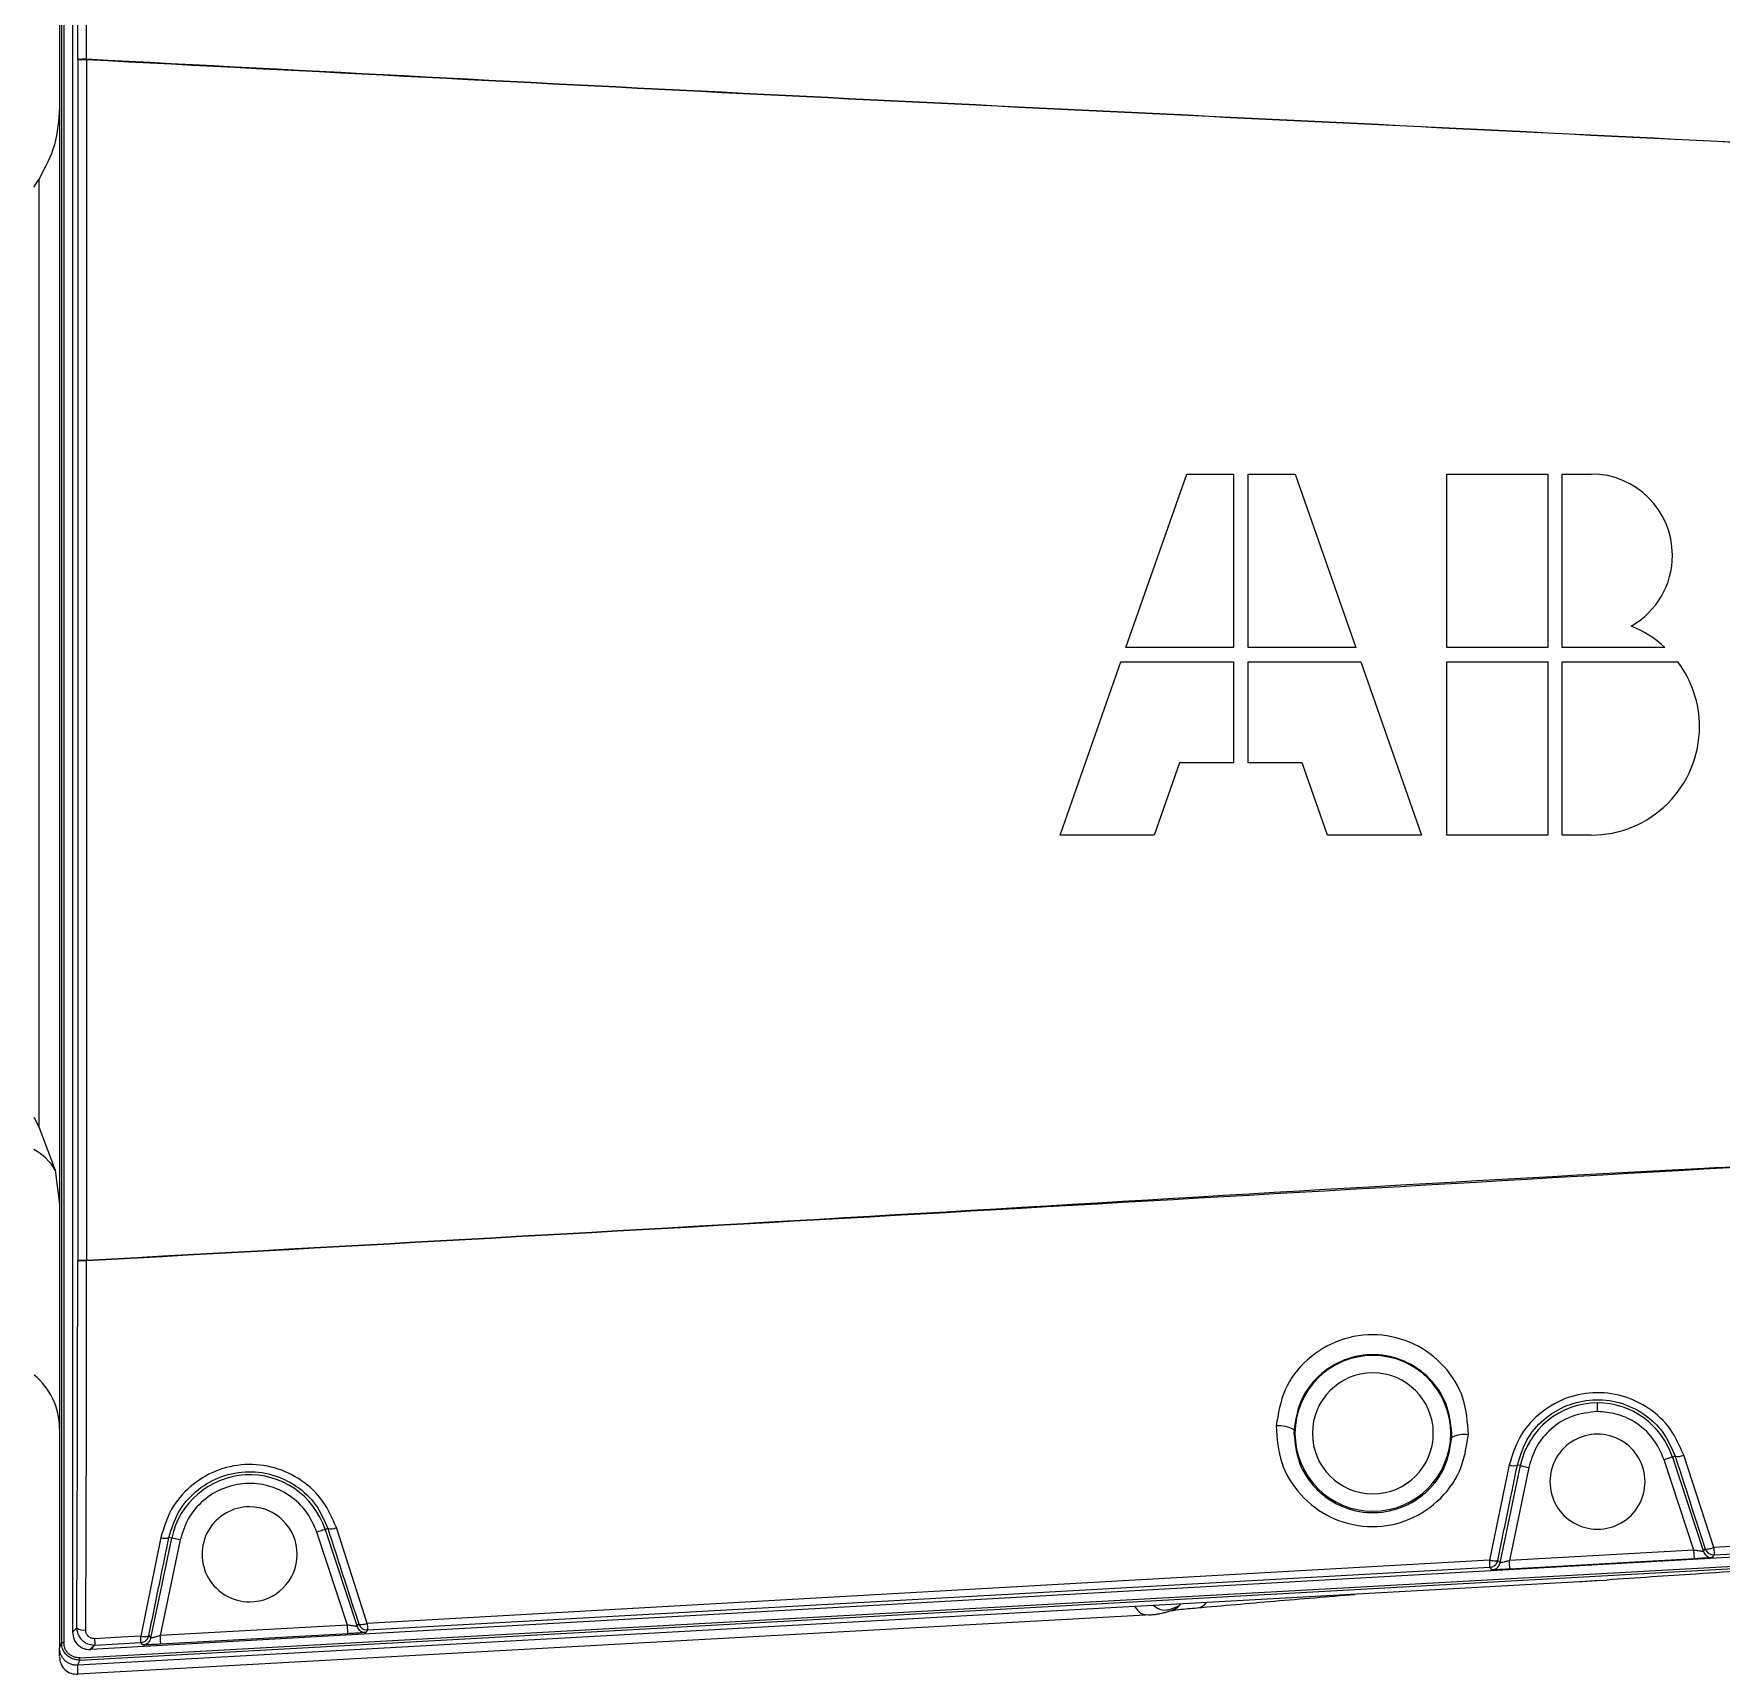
# Model space of a CAD drawing. Header units: millimetres. Extents: x -356 to 237, y 0 to 365.
# Drawn here: x 116.942 to 120.786, y 70.87 to 74.608 of the extents above; entities that cross this region are included whole.
import ezdxf

# ---------------------------------------------------------------- set-up
doc = ezdxf.new("R2010")
doc.units = ezdxf.units.MM

msp = doc.modelspace()

# ---------------------------------------------------------------- linework, layer by layer
at = {"color": 7, "linetype": 'Continuous', "lineweight": 25}
for p, q in [((117.0005, 75.4123), (117.0005, 70.9304)), ((117.0053, 75.4009), (117.0053, 70.9419)), ((117.0106, 75.4009), (117.0106, 70.9419)), ((117.03, 75.3769), (117.03, 70.966)), ((117.042, 74.5495), (117.042, 74.5488)), ((117.042, 74.5488), (117.042, 71.814)), ((117.0622, 74.5488), (117.0622, 71.814)), ((116.9418, 74.2583), (116.9532, 74.2764)), ((116.9532, 74.2764), (116.9532, 72.1176)), ((119.4302, 73.2101), (119.5685, 73.6051)), ((119.5685, 73.6051), (119.6754, 73.6051)), ((119.6754, 73.6051), (119.6754, 73.2101)), ((119.7084, 73.2101), (119.7084, 73.6051)), ((119.7084, 73.6051), (119.8153, 73.6051)), ((119.8153, 73.6051), (119.9536, 73.2101)), ((120.1609, 73.2101), (120.1609, 73.6051)), ((120.1609, 73.6051), (120.3913, 73.6051)), ((120.3913, 73.6051), (120.3913, 73.2101)), ((120.4242, 73.2101), (120.4242, 73.6051)), ((120.4242, 73.6051), (120.49, 73.6051)), ((119.6754, 73.2101), (119.4302, 73.2101)), ((119.9536, 73.2101), (119.7084, 73.2101)), ((120.3913, 73.2101), (120.1609, 73.2101)), ((120.6579, 73.2101), (120.4242, 73.2101)), ((119.2805, 72.7823), (119.4187, 73.1772)), ((119.4187, 73.1772), (119.6754, 73.1772)), ((119.6754, 73.1772), (119.6754, 72.9468)), ((119.7084, 73.1772), (119.9651, 73.1772)), ((119.7084, 72.9468), (119.7084, 73.1772)), ((119.9651, 73.1772), (120.1033, 72.7823)), ((120.1609, 72.7823), (120.1609, 73.1772)), ((120.1609, 73.1772), (120.3913, 73.1772)), ((120.3913, 73.1772), (120.3913, 72.7823)), ((120.4242, 72.7823), (120.4242, 73.1772)), ((120.4242, 73.1772), (120.6875, 73.1772)), ((119.552, 72.9468), (119.4944, 72.7823)), ((119.6754, 72.9468), (119.552, 72.9468)), ((119.8318, 72.9468), (119.7084, 72.9468)), ((119.8894, 72.7823), (119.8318, 72.9468)), ((119.4944, 72.7823), (119.2805, 72.7823)), ((120.1033, 72.7823), (119.8894, 72.7823)), ((120.3913, 72.7823), (120.1609, 72.7823)), ((120.49, 72.7823), (120.4242, 72.7823)), ((116.9418, 72.1399), (116.9532, 72.1176)), ((116.9532, 72.1176), (116.9909, 72.0189)), ((116.9909, 72.0189), (117.0005, 71.9413)), ((117.042, 71.814), (117.0622, 71.814)), ((117.042, 71.814), (117.042, 71.8134)), ((120.5044, 71.4689), (120.5044, 71.4886)), ((119.8131, 71.4269), (119.8129, 71.4193)), ((119.8151, 71.4193), (119.8129, 71.4193)), ((120.1701, 71.4193), (120.1726, 71.4193)), ((120.1724, 71.41), (120.1726, 71.4193)), ((120.724, 71.1531), (120.6563, 71.359)), ((120.6813, 71.3673), (120.675, 71.3652)), ((120.675, 71.3652), (120.7458, 71.1499)), ((120.7694, 71.159), (120.7008, 71.3695)), ((120.3034, 71.3473), (120.2587, 71.1305)), ((120.2824, 71.1239), (120.3287, 71.3457)), ((120.3479, 71.3417), (120.3036, 71.1295)), ((120.3287, 71.3457), (120.3219, 71.3471)), ((123.4461, 71.2845), (117.0716, 70.9267)), ((117.0466, 70.9079), (123.4444, 71.2625)), ((117.0469, 70.9027), (123.4447, 71.2573)), ((117.6117, 71.2023), (117.6056, 71.2003)), ((117.7016, 70.9864), (117.6312, 71.2044)), ((117.2313, 71.182), (117.1855, 70.9573)), ((117.2088, 70.9529), (117.2563, 71.1807)), ((117.2756, 71.1767), (117.23, 70.9585)), ((117.2563, 71.1807), (117.2498, 71.1821)), ((117.2756, 71.1767), (117.2563, 71.1807)), ((117.6565, 70.9825), (117.5869, 71.1941)), ((117.6056, 71.2003), (117.6783, 70.9793)), ((120.2587, 71.1305), (117.7016, 70.9864)), ((120.2773, 71.1298), (120.2824, 71.1239)), ((120.724, 71.1531), (120.3036, 71.1295)), ((120.7251, 71.1335), (120.3047, 71.1099)), ((120.7251, 71.1335), (120.724, 71.1531)), ((120.7458, 71.1499), (120.75, 71.1561)), ((120.7656, 71.1364), (120.7655, 71.1364)), ((120.7698, 71.1426), (120.7656, 71.1364)), ((120.768, 71.1426), (120.7698, 71.1426)), ((120.2642, 71.1083), (120.2591, 71.1142)), ((120.2718, 71.1198), (120.2722, 71.1202)), ((120.4637, 71.0808), (117.042, 70.8911)), ((120.5081, 71.0837), (120.526, 71.0851)), ((119.5511, 71.0265), (119.5547, 71.0304)), ((117.03, 70.966), (117.0399, 70.9764)), ((119.4876, 71.006), (117.042, 70.8704)), ((117.6565, 70.9825), (117.23, 70.9585)), ((117.6783, 70.9793), (117.6822, 70.985)), ((117.702, 70.9715), (117.6981, 70.9658)), ((117.7001, 70.9715), (117.702, 70.9715)), ((117.0106, 70.9419), (117.0053, 70.9419)), ((117.0694, 70.9266), (117.0791, 70.9369)), ((117.0813, 70.937), (117.0716, 70.9267)), ((117.0813, 70.937), (117.0791, 70.9369)), ((117.0813, 70.937), (117.1859, 70.9428)), ((117.1906, 70.9373), (117.1859, 70.9428)), ((117.1981, 70.948), (117.199, 70.9489)), ((117.204, 70.9584), (117.2088, 70.9529)), ((117.6576, 70.9628), (117.2312, 70.9389)), ((117.6981, 70.9658), (117.698, 70.9657)), ((117.0005, 70.9113), (117.0005, 70.9305)), ((117.042, 70.8704), (117.042, 70.8911))]:
    msp.add_line(p, q, dxfattribs=at)
at = {"color": 7, "linetype": 'Continuous', "lineweight": 25, "flags": 128}
for points in [[(117.0622, 74.5488), (117.0546, 74.5488), (117.0481, 74.5488), (117.0437, 74.5488), (117.042, 74.5488)], [(120.675, 71.3652), (120.6746, 71.365), (120.6735, 71.3647), (120.6717, 71.3641), (120.6694, 71.3633), (120.6666, 71.3624), (120.6634, 71.3614), (120.6599, 71.3602), (120.6563, 71.359)], [(120.3287, 71.3457), (120.3291, 71.3456), (120.3302, 71.3454), (120.332, 71.345), (120.3344, 71.3445), (120.3373, 71.3439), (120.3406, 71.3432), (120.3442, 71.3425), (120.3479, 71.3417)], [(117.6056, 71.2003), (117.6052, 71.2002), (117.6041, 71.1998), (117.6023, 71.1992), (117.6, 71.1985), (117.5972, 71.1975), (117.594, 71.1965), (117.5905, 71.1953), (117.5869, 71.1941)], [(120.2759, 71.1255), (120.2764, 71.1267), (120.2773, 71.1298)], [(120.3047, 71.1099), (120.3047, 71.1103), (120.3047, 71.1115), (120.3046, 71.1133), (120.3044, 71.1158), (120.3042, 71.1187), (120.3041, 71.1221), (120.3039, 71.1257), (120.3036, 71.1295)], [(117.702, 70.9715), (119.134, 71.0514), (120.2591, 71.1142)], [(117.6576, 70.9628), (117.6576, 70.9632), (117.6575, 70.9644), (117.6574, 70.9662), (117.6573, 70.9687), (117.6571, 70.9716), (117.6569, 70.975), (117.6567, 70.9787), (117.6565, 70.9825)], [(117.1855, 70.9573), (117.127, 70.954), (117.081, 70.9514)], [(117.2026, 70.9541), (117.2031, 70.9553), (117.204, 70.9584)], [(117.2312, 70.9389), (117.2311, 70.9393), (117.2311, 70.9405), (117.231, 70.9423), (117.2308, 70.9447), (117.2307, 70.9477), (117.2305, 70.9511), (117.2303, 70.9547), (117.23, 70.9585)]]:
    msp.add_lwpolyline(points, dxfattribs=at)
at = {"color": 7, "linetype": 'Continuous', "lineweight": 25}
for centre, radius, start, end in [((117.0573, 74.3831), 0.167, 88.3153, 95.2513), ((120.49, 73.42), 0.1851, 0.0005, 90.0003), ((120.4901, 73.42), 0.1851, 299.3823, 0.0016), ((120.4901, 73.0292), 0.2468, 47.1645, 68.4093), ((120.49, 73.0291), 0.2469, 360, 36.8688), ((120.49, 73.0291), 0.2468, 269.9993, 0.0001), ((116.8855, 71.9581), 0.1216, 29.9918, 62.4529), ((119.9926, 71.4193), 0.1775, 0.0002, 179.9998), ((116.843, 71.4304), 0.1575, 359.9982, 50.6056), ((119.9926, 71.4193), 0.1378, 90.0001, 269.9999), ((119.9926, 71.4193), 0.1378, 270.0001, 89.9999), ((120.5044, 71.3091), 0.1796, 90, 168.2129), ((120.5044, 71.3091), 0.1796, 18.2128, 90), ((119.7796, 71.3732), 0.0633, 58.021, 96.4965), ((119.9926, 71.4193), 0.1775, 180, 0), ((120.1992, 71.3608), 0.056, 78.5549, 118.5268), ((120.5044, 71.3091), 0.1083, 89.9991, 270.0009), ((120.5044, 71.3091), 0.1083, 269.9991, 90.0009), ((120.688, 71.3947), 0.0282, 256.3559, 296.992), ((117.4336, 71.1437), 0.1811, 18.2133, 168.2127), ((120.3128, 71.3734), 0.0278, 250.1285, 289.103), ((117.4336, 71.1437), 0.1083, 89.9991, 270.0009), ((117.4336, 71.1437), 0.1083, 270.0016, 89.9984), ((117.6187, 71.2287), 0.0273, 255.1969, 297.2001), ((117.2405, 71.2072), 0.0268, 249.941, 290.3137), ((120.7645, 71.1561), 0.0197, 198.2055, 273.2144), ((120.7645, 71.156), 0.0197, 198.1635, 273.1041), ((120.7687, 71.1623), 0.0197, 198.2213, 267.7851), ((120.258, 71.1338), 0.0197, 273.2509, 314.4496), ((120.2631, 71.1279), 0.0197, 273.2253, 348.2049), ((119.5224, 71.0532), 0.0392, 291.8024, 317.1132), ((119.5904, 71.0502), 0.0286, 273.6043, 324.4746), ((117.0556, 70.9957), 0.0249, 230.8235, 280.9804), ((117.697, 70.9854), 0.0197, 198.2083, 273.2116), ((117.697, 70.9854), 0.0197, 198.1723, 273.0906), ((117.7009, 70.9912), 0.0197, 198.2256, 267.5447), ((116.9511, 70.9413), 0.1303, 358.098, 4.4391), ((117.1848, 70.9624), 0.0196, 273.1844, 312.9231), ((117.1895, 70.9569), 0.0197, 273.2408, 348.1894), ((114.004, 70.7359), 3.0474, 3.137, 3.2355)]:
    msp.add_arc(centre, radius, start, end, dxfattribs=at)
for points, knots in [([(117.042, 74.5495), (117.042, 74.6268), (117.0418, 74.782), (117.0414, 74.9675), (117.0411, 75.1045), (117.0408, 75.1919), (117.0405, 75.2788), (117.0401, 75.3368), (117.0399, 75.3665)], [0, 0, 0, 0, 0.283856, 0.570012, 0.681062, 0.787024, 0.890737, 1, 1, 1, 1]), ([(117.0622, 74.5501), (117.0622, 74.6194), (117.0621, 74.7577), (117.0618, 74.9646), (117.0615, 75.1697), (117.0608, 75.3057), (117.0604, 75.3731)], [0, 0, 0, 0, 0.252632, 0.504197, 0.754306, 1, 1, 1, 1]), ([(117.0622, 74.5501), (117.0622, 74.5499), (117.0622, 74.5494), (117.0622, 74.549), (117.0622, 74.5488)], [0, 0, 0, 0, 0.559642, 1, 1, 1, 1]), ([(124.2675, 72.3078), (124.2997, 72.3439), (124.3641, 72.4163), (124.4446, 72.538), (124.5118, 72.6674), (124.5634, 72.8038), (124.5996, 72.9452), (124.6193, 73.0898), (124.6222, 73.2356), (124.6094, 73.3809), (124.5792, 73.5237), (124.5333, 73.6621), (124.4722, 73.7945), (124.3965, 73.919), (124.307, 74.034), (124.2054, 74.1382), (124.0925, 74.23), (123.9698, 74.3085), (123.8394, 74.3728), (123.7025, 74.422), (123.5608, 74.4547), (123.4165, 74.4717), (123.271, 74.4722), (123.1143, 74.4541), (122.948, 74.4154), (122.7796, 74.3429), (122.6011, 74.2996), (122.4191, 74.2802), (122.2376, 74.2919), (122.0568, 74.3003), (121.8758, 74.309), (121.2403, 74.3392), (120.1504, 74.3948), (118.6061, 74.4686), (117.5768, 74.5229), (117.0622, 74.5501)], [0, 0, 0, 0, 0.015612, 0.031233, 0.046976, 0.062594, 0.078231, 0.093982, 0.109601, 0.125241, 0.140989, 0.156599, 0.172233, 0.187961, 0.203548, 0.219158, 0.234869, 0.250446, 0.266055, 0.281746, 0.297297, 0.312888, 0.32858, 0.344161, 0.363738, 0.383465, 0.403173, 0.422815, 0.442299, 0.461795, 0.481291, 0.500789, 0.667212, 0.833631, 1, 1, 1, 1]), ([(124.2649, 72.3103), (124.2969, 72.3464), (124.3611, 72.4185), (124.4413, 72.54), (124.5083, 72.6689), (124.5598, 72.805), (124.5959, 72.9459), (124.6156, 73.09), (124.6186, 73.2355), (124.6058, 73.3804), (124.5759, 73.5228), (124.5303, 73.6609), (124.4695, 73.793), (124.394, 73.9173), (124.305, 74.0321), (124.2037, 74.1363), (124.0911, 74.2281), (123.9688, 74.3066), (123.8386, 74.371), (123.702, 74.4203), (123.5606, 74.453), (123.4164, 74.4702), (123.2711, 74.4708), (123.1266, 74.4543), (122.984, 74.4233), (122.8474, 74.3712), (122.7088, 74.3229), (122.5647, 74.2946), (122.419, 74.2812), (122.1289, 74.2961), (121.3732, 74.3324), (120.1504, 74.3941), (118.6061, 74.4679), (117.5768, 74.5219), (117.0622, 74.5488)], [0, 0, 0, 0, 0.015578, 0.031166, 0.046874, 0.062457, 0.078059, 0.093775, 0.109361, 0.124969, 0.140684, 0.156266, 0.171872, 0.187575, 0.203138, 0.218728, 0.234421, 0.249983, 0.265579, 0.281258, 0.2968, 0.312383, 0.328069, 0.343646, 0.359288, 0.375067, 0.390841, 0.406666, 0.422375, 0.437978, 0.500414, 0.666963, 0.833507, 1, 1, 1, 1]), ([(117.0005, 74.4406), (116.9986, 74.4116), (116.9947, 74.3534), (116.9671, 74.3021), (116.9532, 74.2764)], [0, 0, 0, 0, 0.498659, 1, 1, 1, 1]), ([(117.0622, 71.8139), (117.6763, 71.8479), (118.9045, 71.9157), (120.3904, 72.0071), (121.5209, 72.0622), (122.1027, 72.1105), (122.4948, 72.108), (122.6943, 72.0718), (122.8805, 71.9945), (123.073, 71.9349), (123.2719, 71.9099), (123.48, 71.9148), (123.694, 71.9565), (123.905, 72.0382), (124.1005, 72.1546), (124.21, 72.2583), (124.2649, 72.3103)], [0, 0, 0, 0, 0.2512076, 0.5024919, 0.608031, 0.7135533, 0.740834, 0.7679775, 0.7956552, 0.8230434, 0.8500089, 0.8771421, 0.9077779, 0.9385749, 0.9691897, 1, 1, 1, 1]), ([(117.0622, 71.8128), (117.6763, 71.8471), (118.9045, 71.9157), (120.2095, 71.9908), (120.9772, 72.0351), (121.2075, 72.0479), (121.4378, 72.0604), (121.6682, 72.0725), (121.8985, 72.085), (122.1287, 72.0956), (122.3573, 72.1139), (122.5704, 72.0951), (122.7631, 72.0463), (122.9308, 71.9711), (123.1089, 71.9266), (123.2898, 71.9066), (123.4863, 71.9127), (123.695, 71.9531), (123.9066, 72.035), (124.1027, 72.1517), (124.2125, 72.2556), (124.2675, 72.3078)], [0, 0, 0, 0, 0.2511, 0.502277, 0.533674, 0.565072, 0.596467, 0.627861, 0.659252, 0.690642, 0.721967, 0.752755, 0.777502, 0.802757, 0.827568, 0.852122, 0.876858, 0.907561, 0.938429, 0.969115, 1, 1, 1, 1]), ([(117.0399, 70.9764), (117.0402, 71.0537), (117.0409, 71.2089), (117.0417, 71.4879), (117.0419, 71.6896), (117.042, 71.8134)], [0, 0, 0, 0, 0.277109, 0.556465, 1, 1, 1, 1]), ([(117.042, 71.8134), (117.0427, 71.8133), (117.0452, 71.8129), (117.0498, 71.8129), (117.0559, 71.8128), (117.0601, 71.8128), (117.0622, 71.8128)], [0, 0, 0, 0, 0.09545, 0.374809, 0.682087, 1, 1, 1, 1]), ([(117.0603, 70.9712), (117.0609, 71.1103), (117.062, 71.3908), (117.0622, 71.6713), (117.0622, 71.8128)], [0, 0, 0, 0, 0.495717, 1, 1, 1, 1]), ([(117.0622, 71.814), (117.0622, 71.8137), (117.0622, 71.8133), (117.0622, 71.8129), (117.0622, 71.8128)], [0, 0, 0, 0, 0.559738, 1, 1, 1, 1]), ([(120.2103, 71.4157), (120.2084, 71.4441), (120.2047, 71.501), (120.1582, 71.5757), (120.0885, 71.6278), (120.0029, 71.6493), (119.9154, 71.6364), (119.8403, 71.5912), (119.7862, 71.5209), (119.777, 71.4643), (119.7724, 71.4361)], [0, 0, 0, 0, 0.123658, 0.247546, 0.372462, 0.498424, 0.624874, 0.751009, 0.875996, 1, 1, 1, 1]), ([(120.1726, 71.4193), (120.1699, 71.4422), (120.1646, 71.4881), (120.1244, 71.5474), (120.0664, 71.5877), (119.9968, 71.6029), (119.9268, 71.5909), (119.8669, 71.553), (119.8241, 71.4957), (119.8168, 71.4498), (119.8131, 71.4269)], [0, 0, 0, 0, 0.123729, 0.247967, 0.375208, 0.498697, 0.625453, 0.750606, 0.875714, 1, 1, 1, 1]), ([(120.7008, 71.3695), (120.6919, 71.3901), (120.674, 71.4314), (120.6238, 71.4784), (120.5621, 71.5077), (120.4936, 71.5154), (120.4263, 71.5003), (120.368, 71.4643), (120.3232, 71.4118), (120.31, 71.3687), (120.3034, 71.3473)], [0, 0, 0, 0, 0.124042, 0.248417, 0.373598, 0.499362, 0.625319, 0.750984, 0.875924, 1, 1, 1, 1]), ([(120.3219, 71.3471), (120.3279, 71.3665), (120.3398, 71.4055), (120.3804, 71.453), (120.4332, 71.4855), (120.4936, 71.4989), (120.5554, 71.4923), (120.6113, 71.466), (120.6571, 71.4232), (120.6733, 71.3859), (120.6813, 71.3673)], [0, 0, 0, 0, 0.124083, 0.248979, 0.375391, 0.500629, 0.62347, 0.751612, 0.87594, 1, 1, 1, 1]), ([(119.7724, 71.4361), (119.7744, 71.4077), (119.7782, 71.3507), (119.8248, 71.2758), (119.8945, 71.2232), (119.9801, 71.2013), (120.0677, 71.2143), (120.1426, 71.2601), (120.1964, 71.3307), (120.2057, 71.3874), (120.2103, 71.4157)], [0, 0, 0, 0, 0.123473, 0.247594, 0.372807, 0.49871, 0.624852, 0.750778, 0.875908, 1, 1, 1, 1]), ([(120.5044, 71.4689), (120.4845, 71.4668), (120.4436, 71.4623), (120.3948, 71.4294), (120.3616, 71.3875), (120.3524, 71.3567), (120.3479, 71.3417)], [0, 0, 0, 0, 0.27416, 0.560387, 0.78517, 1, 1, 1, 1]), ([(120.6563, 71.359), (120.6489, 71.3758), (120.6336, 71.4102), (120.5928, 71.4452), (120.5482, 71.4655), (120.5188, 71.4678), (120.5044, 71.4689)], [0, 0, 0, 0, 0.273626, 0.560254, 0.78464, 1, 1, 1, 1]), ([(119.8129, 71.4193), (119.8154, 71.3963), (119.8203, 71.3502), (119.8539, 71.3002), (119.8898, 71.2696), (119.9307, 71.247), (119.9881, 71.2343), (120.046, 71.244), (120.0881, 71.2647), (120.1252, 71.2931), (120.1614, 71.3411), (120.1687, 71.3871), (120.1724, 71.41)], [0, 0, 0, 0, 0.123632, 0.247633, 0.313808, 0.377842, 0.49887, 0.623961, 0.68738, 0.75118, 0.876006, 1, 1, 1, 1]), ([(120.6813, 71.3673), (120.6941, 71.3279), (120.717, 71.2575), (120.7399, 71.1871), (120.75, 71.1561)], [0, 0, 0, 0, 0.559186, 1, 1, 1, 1]), ([(117.6312, 71.2044), (117.6222, 71.2252), (117.6042, 71.2669), (117.5537, 71.3144), (117.4916, 71.3441), (117.4227, 71.3518), (117.3549, 71.3366), (117.2962, 71.3002), (117.2511, 71.2472), (117.2379, 71.2037), (117.2313, 71.182)], [0, 0, 0, 0, 0.124188, 0.248697, 0.373821, 0.499349, 0.625035, 0.750595, 0.875678, 1, 1, 1, 1]), ([(117.2498, 71.1821), (117.2559, 71.2021), (117.268, 71.2413), (117.309, 71.2888), (117.3616, 71.3213), (117.4227, 71.335), (117.4851, 71.3282), (117.5414, 71.3016), (117.5874, 71.2586), (117.6036, 71.2211), (117.6117, 71.2023)], [0, 0, 0, 0, 0.12721, 0.249016, 0.374151, 0.500645, 0.624916, 0.75163, 0.876043, 1, 1, 1, 1]), ([(120.2773, 71.1298), (120.2857, 71.1704), (120.3005, 71.2429), (120.3154, 71.3153), (120.3219, 71.3471)], [0, 0, 0, 0, 0.560642, 1, 1, 1, 1]), ([(117.5869, 71.1941), (117.58, 71.2099), (117.5659, 71.2423), (117.526, 71.2795), (117.4771, 71.3022), (117.4244, 71.3076), (117.3726, 71.2963), (117.3265, 71.2683), (117.291, 71.2269), (117.2806, 71.1931), (117.2756, 71.1767)], [0, 0, 0, 0, 0.121591, 0.25, 0.378411, 0.500003, 0.62159, 0.75, 0.878406, 1, 1, 1, 1]), ([(123.3161, 71.2967), (122.8918, 71.2745), (122.0428, 71.2302), (121.194, 71.1828), (120.7694, 71.159)], [0, 0, 0, 0, 0.499824, 1, 1, 1, 1]), ([(120.7698, 71.1426), (121.2452, 71.169), (122.0938, 71.2162), (122.9424, 71.263), (123.3156, 71.2835)], [0, 0, 0, 0, 0.560193, 1, 1, 1, 1]), ([(117.6117, 71.2023), (117.6249, 71.1617), (117.6484, 71.0893), (117.6719, 71.0168), (117.6822, 70.985)], [0, 0, 0, 0, 0.560981, 1, 1, 1, 1]), ([(117.204, 70.9584), (117.2125, 71), (117.2277, 71.0746), (117.243, 71.1491), (117.2498, 71.1821)], [0, 0, 0, 0, 0.558402, 1, 1, 1, 1]), ([(120.2591, 71.1142), (120.2592, 71.1147), (120.2593, 71.1166), (120.2591, 71.1203), (120.259, 71.1252), (120.2588, 71.1287), (120.2587, 71.1305)], [0, 0, 0, 0, 0.09293, 0.361647, 0.6658464, 1, 1, 1, 1]), ([(120.2587, 71.1305), (120.2612, 71.1301), (120.2659, 71.1292), (120.2716, 71.1289), (120.2756, 71.1286), (120.2769, 71.1295), (120.2773, 71.1298)], [0, 0, 0, 0, 0.402525, 0.751073, 0.924631, 1, 1, 1, 1]), ([(120.2717, 71.1199), (120.2723, 71.1205), (120.2741, 71.1221), (120.276, 71.1258), (120.2763, 71.129), (120.2765, 71.1306)], [0, 0, 0, 0, 0.204607, 0.612977, 1, 1, 1, 1]), ([(120.3036, 71.1295), (120.3006, 71.1287), (120.2956, 71.1273), (120.2897, 71.1256), (120.2862, 71.1247), (120.2842, 71.1242), (120.283, 71.1239), (120.2825, 71.1239), (120.2824, 71.1239)], [0, 0, 0, 0, 0.4299297, 0.7063996, 0.8339417, 0.9258604, 0.9808208, 1, 1, 1, 1]), ([(121.4276, 71.1411), (121.3511, 71.1368), (121.1988, 71.1282), (120.9658, 71.114), (120.7418, 71.0998), (120.5936, 71.0897), (120.526, 71.0851)], [0, 0, 0, 0, 0.2543976, 0.5066906, 0.775018, 1, 1, 1, 1]), ([(120.7458, 71.1499), (120.7456, 71.1499), (120.7449, 71.1499), (120.7436, 71.1501), (120.7416, 71.1503), (120.738, 71.1508), (120.7321, 71.1518), (120.7271, 71.1526), (120.724, 71.1531)], [0, 0, 0, 0, 0.026681, 0.087357, 0.182197, 0.310442, 0.582406, 1, 1, 1, 1]), ([(120.7655, 71.1364), (120.7641, 71.1362), (120.7589, 71.1356), (120.7497, 71.135), (120.7377, 71.1342), (120.7294, 71.1337), (120.7251, 71.1335)], [0, 0, 0, 0, 0.108155, 0.38519, 0.685109, 1, 1, 1, 1]), ([(120.7458, 71.1499), (120.7458, 71.1499), (120.7458, 71.1499), (120.7458, 71.1499), (120.7458, 71.1499)], [0, 0, 0, 0, 0.4464976, 1, 1, 1, 1]), ([(120.75, 71.1561), (120.7507, 71.1558), (120.7532, 71.1549), (120.7578, 71.1561), (120.7636, 71.1572), (120.7675, 71.1584), (120.7694, 71.159)], [0, 0, 0, 0, 0.112836, 0.387998, 0.687347, 1, 1, 1, 1]), ([(120.7694, 71.159), (120.7696, 71.1567), (120.7698, 71.1525), (120.7699, 71.1473), (120.77, 71.1441), (120.7699, 71.1429), (120.7698, 71.1426)], [0, 0, 0, 0, 0.421816, 0.773256, 0.941701, 1, 1, 1, 1]), ([(120.3047, 71.1099), (120.2992, 71.1096), (120.2888, 71.109), (120.2761, 71.1085), (120.2681, 71.1081), (120.265, 71.1082), (120.2642, 71.1083)], [0, 0, 0, 0, 0.410733, 0.76839, 0.942024, 1, 1, 1, 1]), ([(119.5922, 71.0217), (119.651, 71.0269), (119.7708, 71.0375), (119.8906, 71.0474), (119.9517, 71.0524)], [0, 0, 0, 0, 0.490754, 1, 1, 1, 1]), ([(120.5081, 71.0837), (120.5011, 71.0832), (120.4863, 71.0821), (120.4715, 71.0812), (120.4637, 71.0808)], [0, 0, 0, 0, 0.4735457, 1, 1, 1, 1]), ([(119.4505, 71.0246), (119.4545, 71.0188), (119.4633, 71.006), (119.479, 71.006), (119.4876, 71.006)], [0, 0, 0, 0, 0.455163, 1, 1, 1, 1]), ([(119.4876, 71.006), (119.4915, 71.0063), (119.4982, 71.0069), (119.5071, 71.0087), (119.5153, 71.0104), (119.5251, 71.0129), (119.5326, 71.0154), (119.5369, 71.0168)], [0, 0, 0, 0, 0.232607, 0.398045, 0.534732, 0.730352, 1, 1, 1, 1]), ([(119.4931, 71.027), (119.4975, 71.0236), (119.5144, 71.0108), (119.5355, 71.0198), (119.5511, 71.0265)], [0, 0, 0, 0, 0.261971, 1, 1, 1, 1]), ([(119.5245, 71.014), (119.5331, 71.0153), (119.5556, 71.0187), (119.5782, 71.0206), (119.5922, 71.0217)], [0, 0, 0, 0, 0.381626, 1, 1, 1, 1]), ([(117.0399, 70.9764), (117.0401, 70.9729), (117.0404, 70.9684), (117.0419, 70.9636), (117.0443, 70.9573), (117.049, 70.95), (117.0571, 70.9433), (117.0664, 70.9383), (117.0741, 70.9374), (117.0791, 70.9369)], [0, 0, 0, 0, 0.1678109, 0.2185339, 0.2469953, 0.4941135, 0.6276161, 0.7565709, 1, 1, 1, 1]), ([(117.081, 70.9514), (117.0779, 70.9516), (117.0718, 70.9521), (117.065, 70.9575), (117.061, 70.9642), (117.0606, 70.9689), (117.0603, 70.9712)], [0, 0, 0, 0, 0.2837558, 0.5634155, 0.7817964, 1, 1, 1, 1]), ([(117.6783, 70.9792), (117.6781, 70.9792), (117.6774, 70.9792), (117.6761, 70.9794), (117.674, 70.9796), (117.6704, 70.9801), (117.6645, 70.9811), (117.6595, 70.982), (117.6565, 70.9825)], [0, 0, 0, 0, 0.02668, 0.087139, 0.18219, 0.310435, 0.582398, 1, 1, 1, 1]), ([(117.6783, 70.9793), (117.6783, 70.9792), (117.6783, 70.9792), (117.6783, 70.9792), (117.6783, 70.9792)], [0, 0, 0, 0, 0.4509481, 1, 1, 1, 1]), ([(117.6822, 70.985), (117.683, 70.9846), (117.6853, 70.9831), (117.6902, 70.9839), (117.6958, 70.9847), (117.6997, 70.9859), (117.7016, 70.9864)], [0, 0, 0, 0, 0.129087, 0.402031, 0.693885, 1, 1, 1, 1]), ([(117.7016, 70.9864), (117.7017, 70.9843), (117.7019, 70.9805), (117.702, 70.9758), (117.7022, 70.9729), (117.7021, 70.9718), (117.702, 70.9715)], [0, 0, 0, 0, 0.428083, 0.77626, 0.94219, 1, 1, 1, 1]), ([(117.0005, 70.9304), (117.0014, 70.9325), (117.0031, 70.9363), (117.0046, 70.9401), (117.0053, 70.9419)], [0, 0, 0, 0, 0.537874, 1, 1, 1, 1]), ([(117.0469, 70.9027), (117.0431, 70.9028), (117.0353, 70.903), (117.024, 70.9078), (117.0139, 70.9163), (117.0067, 70.9282), (117.0058, 70.9375), (117.0053, 70.9419)], [0, 0, 0, 0, 0.176166, 0.36683, 0.563969, 0.791151, 1, 1, 1, 1]), ([(117.0466, 70.9079), (117.0442, 70.9079), (117.0396, 70.9079), (117.0329, 70.9097), (117.0266, 70.9127), (117.0195, 70.9182), (117.0141, 70.9258), (117.011, 70.9345), (117.0107, 70.9395), (117.0106, 70.9419)], [0, 0, 0, 0, 0.12523, 0.25034, 0.375528, 0.500328, 0.732803, 0.866369, 1, 1, 1, 1]), ([(117.03, 70.966), (117.0307, 70.9604), (117.0322, 70.9488), (117.0428, 70.9356), (117.056, 70.9279), (117.0651, 70.927), (117.0694, 70.9266)], [0, 0, 0, 0, 0.270267, 0.562405, 0.789687, 1, 1, 1, 1]), ([(117.1855, 70.9573), (117.188, 70.9569), (117.1926, 70.9561), (117.1983, 70.9562), (117.2024, 70.9566), (117.2036, 70.9579), (117.204, 70.9584)], [0, 0, 0, 0, 0.389894, 0.728895, 0.905192, 1, 1, 1, 1]), ([(117.1859, 70.9428), (117.1859, 70.9432), (117.186, 70.9449), (117.1859, 70.9481), (117.1858, 70.9525), (117.1856, 70.9556), (117.1855, 70.9573)], [0, 0, 0, 0, 0.092196, 0.356241, 0.658787, 1, 1, 1, 1]), ([(117.2312, 70.9389), (117.2256, 70.9386), (117.2152, 70.938), (117.2025, 70.9375), (117.1945, 70.9371), (117.1914, 70.9372), (117.1906, 70.9373)], [0, 0, 0, 0, 0.410733, 0.76839, 0.942139, 1, 1, 1, 1]), ([(117.198, 70.9481), (117.1987, 70.9487), (117.2006, 70.9504), (117.2025, 70.954), (117.2029, 70.9571), (117.2031, 70.9586)], [0, 0, 0, 0, 0.2238503, 0.6221776, 1, 1, 1, 1]), ([(117.23, 70.9585), (117.227, 70.9577), (117.222, 70.9562), (117.2161, 70.9546), (117.2126, 70.9536), (117.2106, 70.9532), (117.2095, 70.9529), (117.2089, 70.9529), (117.2088, 70.9529)], [0, 0, 0, 0, 0.429931, 0.706402, 0.833945, 0.925864, 0.981034, 1, 1, 1, 1]), ([(117.698, 70.9657), (117.6966, 70.9655), (117.6914, 70.9649), (117.6822, 70.9643), (117.6702, 70.9635), (117.6619, 70.963), (117.6576, 70.9628)], [0, 0, 0, 0, 0.108155, 0.38519, 0.685109, 1, 1, 1, 1]), ([(117.042, 70.8911), (117.0394, 70.8911), (117.034, 70.8911), (117.0262, 70.8932), (117.019, 70.8967), (117.0126, 70.9016), (117.0074, 70.9077), (117.0035, 70.9147), (117.0009, 70.9224), (117.0006, 70.9277), (117.0005, 70.9304)], [0, 0, 0, 0, 0.124761, 0.249989, 0.37438, 0.499765, 0.624141, 0.749484, 0.874481, 1, 1, 1, 1]), ([(117.0005, 70.9097), (117.0011, 70.9046), (117.0023, 70.8939), (117.0121, 70.8803), (117.0262, 70.8713), (117.0369, 70.8707), (117.042, 70.8704)], [0, 0, 0, 0, 0.239513, 0.500124, 0.760688, 1, 1, 1, 1]), ([(117.042, 70.8911), (117.0429, 70.8932), (117.0447, 70.897), (117.0462, 70.9009), (117.0469, 70.9027)], [0, 0, 0, 0, 0.537609, 1, 1, 1, 1]), ([(117.0694, 70.9266), (117.0698, 70.9266), (117.0705, 70.9266), (117.0713, 70.9266), (117.0716, 70.9267)], [0, 0, 0, 0, 0.559357, 1, 1, 1, 1])]:
    msp.add_open_spline(points, degree=3, knots=knots, dxfattribs=at)

doc.saveas('drawing.dxf')
